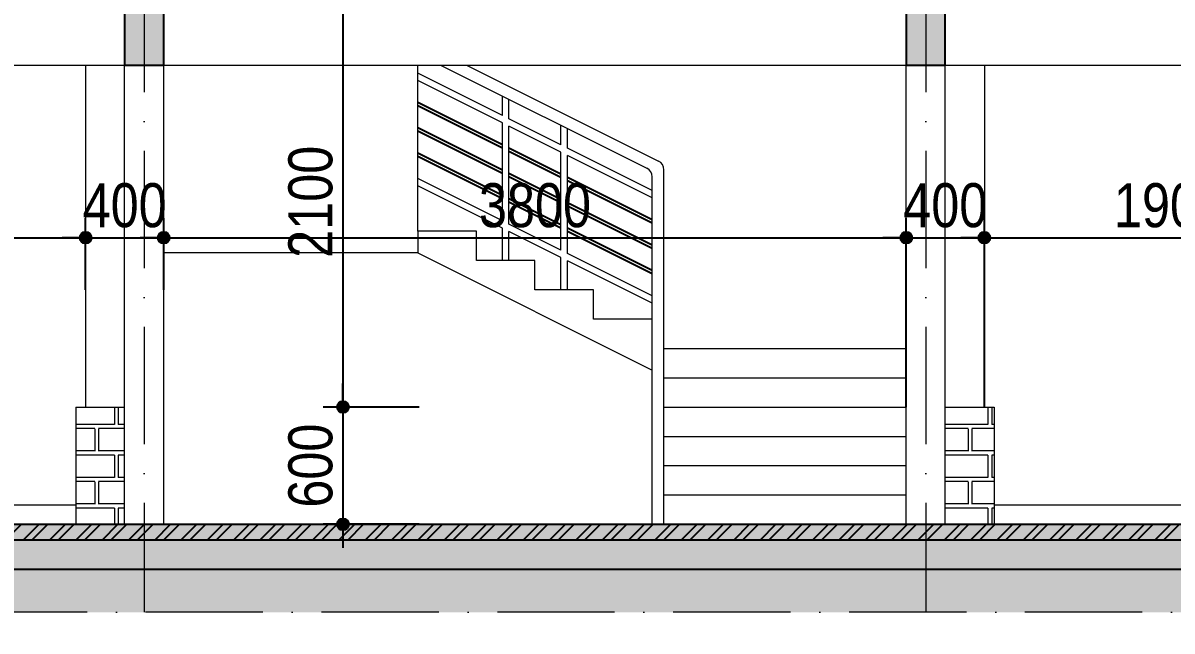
# Model space of a CAD drawing. Extents: x -1107188 to -523840, y 39692 to 514392.
# Drawn here: x -1069598 to -1063718, y 350570 to 353681 of the extents above; entities that cross this region are included whole.
import ezdxf

# ---------------------------------------------------------------- set-up
doc = ezdxf.new("R2010")
doc.units = 0
doc.linetypes.add('ACAD_ISO10W100', pattern=[18, 12, -3, 0, -3])
doc.layers.get('DEFPOINTS').update_dxf_attribs({"linetype": 'CONTINUOUS'})
for name, color, linetype in [('009', 251, 'CONTINUOUS'), ('04', 4, 'CONTINUOUS'), ('DIM', 1, 'CONTINUOUS'), ('HACTH', 8, 'CONTINUOUS'), ('TUONG', 131, 'CONTINUOUS')]:
    doc.layers.add(name, color=color, linetype=linetype)
for name, color, linetype, lineweight in [('HACHT', 8, 'CONTINUOUS', 5), ('NET-THAY', 2, 'CONTINUOUS', 13), ('TRUC', 24, 'CONTINUOUS', 0)]:
    doc.layers.add(name, color=color, linetype=linetype, lineweight=lineweight)
doc.styles.add('HEL-CONDENSE', font='')
doc.styles.get('HEL-CONDENSE').set_extended_font_data('VNI-Helve-Condense')
doc.dimstyles.new('D100', dxfattribs={"dimtxt": 225, "dimasz": 1.2, "dimexe": 100, "dimexo": 0, "dimgap": 50, "dimtad": 1, "dimdec": 0, "dimzin": 13, "dimdsep": 46, "dimtxsty": 'HEL-CONDENSE', "dimblk": 'D50', "dimcen": 0, "dimclrd": 1, "dimclre": 1, "dimclrt": 7, "dimadec": 0, "dimazin": 0, "dimtfac": 1, "dimtdec": 0, "dimtmove": 0, "dimatfit": 3, "dimldrblk": 'D50', "dimfxl": 1, "dimtolj": 1, "dimtzin": 13, "dimarcsym": 0})
pattern_1 = [(50, (-2383834.07, 165885.91), (182.184669, -15.939086), [19.05, -209.55]), (355, (-2383834.07, 165885.91), (-35.242826, 191.056643), [15.24, -167.64]), (100.451, (-2383818.89, 165884.58), (146.942502, 175.116688), [16.19, -178.09]), (46.1842, (-2383834.07, 165936.71), (271.07904, -42.042328), [28.575, -314.325]), (96.6356, (-2383811.48, 165933.2), (237.404234, 247.425556), [24.285, -267.135]), (351.184, (-2383834.07, 165936.7), (237.404606, 247.42512), [22.86, -251.46]), (21, (-2383808.67, 165924.01), (151.61488, -102.265519), [19.05, -209.55]), (326, (-2383808.67, 165924.01), (61.802028, 184.187966), [15.24, -167.64]), (71.4514, (-2383796.04, 165915.49), (213.41649, 81.922858), [16.19, -178.09]), (37.5, (-2383834.07, 165885.91), (3.0886033, 84.555039), [0, -165.608, 0, -170.18, 0, -168.275]), (7.5, (-2383834.07, 165885.91), (66.8196625, 100.180575), [0, -97.028, 0, -161.798, 0, -64.135]), (327.5, (-2383890.71, 165885.91), (135.590595, -5.728744), [0, -63.5, 0, -198.12, 0, -262.89]), (317.5, (-2383916.11, 165885.91), (148.129181, 25.426491), [0, -82.55, 0, -131.572, 0, -186.69])]
pattern_2 = [(37.5, (-2383834.07, 165885.91), (-3.2000626, 97.8826475), [0, -77.216, 0, -86.36, 0, -82.55]), (7.5, (-2383834.07, 165885.91), (89.904657, 143.36502), [0, -41.656, 0, -69.596, 0, -26.67]), (327.5, (-2383896.55, 165885.91), (158.198474, 0.287437), [0, -25.4, 0, -91.44, 0, -119.38]), (317.5, (-2383896.55, 165885.91), (152.71129, 44.585865), [0, -12.7, 0, -59.944, 0, -68.58])]
pattern_3 = [(45, (-2383834.07, 165885.91), (-67.351921, 67.351921), []), (45, (-2383789.17, 165885.91), (-67.351921, 67.351921), [])]
pattern_4 = [(180, (-2383834.07, 165585.9), (-3e-14, -270.968), [387.35, -19.05]), (180, (-2383834.07, 165471.6), (-3e-14, -270.968), [387.35, -19.05]), (180, (-2383935.67, 165450.43), (-3e-14, -270.968), [184.15, -19.05]), (180, (-2383935.67, 165336.13), (-3e-14, -270.968), [184.15, -19.05]), (270, (-2383834.07, 165585.9), (406.4, -7e-14), [114.3, -156.6672]), (270, (-2383815, 165585.9), (406.4, -7e-14), [114.3, -156.6672]), (270, (-2383935.67, 165450.43), (203.2, -4e-14), [114.3, -156.6672]), (270, (-2383916.62, 165450.43), (203.2, -4e-14), [114.3, -156.6672])]

# ---------------------------------------------------------------- blocks, each defined once
blk = doc.blocks.new('D50')
at = {"layer": 'DIM'}
blk.add_hatch(color=256, dxfattribs=at).paths.add_polyline_path([(25, 0, 1), (-25, 0, 1)])
blk.add_line((25, 0), (100, 0), dxfattribs=at)
blk.add_circle((0, 0), 25, dxfattribs=at)
blk = doc.blocks.new('*D1201')
at = {"layer": 'DEFPOINTS', "color": 0, "linetype": 'Continuous', "transparency": 16777216}
for p in [(-1067576.9, 353816.2), (-1067961.2, 351716.2), (-1067571.2, 351716.2)]:
    blk.add_point(p, dxfattribs=at)
at = {"layer": 'DIM', "color": 1, "linetype": 'Continuous', "lineweight": -2, "transparency": 16777216}
for p, q in [((-1067576.9, 353816.2), (-1068061.2, 353816.2)), ((-1067961.2, 353815), (-1067961.2, 351717.4)), ((-1067571.2, 351716.2), (-1068061.2, 351716.2))]:
    blk.add_line(p, q, dxfattribs=at)
at = {"layer": 'DIM', "color": 1, "linetype": 'Continuous', "lineweight": -2, "transparency": 16777216, "xscale": 1.199999999999999, "yscale": 1.199999999999999, "zscale": 1.199999999999999}
for p, rotation in [((-1067961.2, 353816.2), 90), ((-1067961.2, 351716.2), 270)]:
    blk.add_blockref('D50', p, dxfattribs=dict(at, rotation=rotation))
at = {"layer": 'DIM', "color": 7, "linetype": 'Continuous', "transparency": 16777216, "insert": (-1068126.1, 352766.2), "char_height": 225, "attachment_point": 5, "rotation": 90, "style": 'HEL-CONDENSE'}
blk.add_mtext('\\A1;2100', dxfattribs=at)
blk = doc.blocks.new('*D1202')
at = {"layer": 'DEFPOINTS', "color": 0, "linetype": 'Continuous', "transparency": 16777216}
for p in [(-1067571.2, 351716.2), (-1067961.2, 351116.2), (-1067571.2, 351116.2)]:
    blk.add_point(p, dxfattribs=at)
at = {"layer": 'DIM', "color": 1, "linetype": 'Continuous', "lineweight": -2, "transparency": 16777216}
for p, q in [((-1067571.2, 351716.2), (-1068061.2, 351716.2)), ((-1067961.2, 351715), (-1067961.2, 351117.4)), ((-1067571.2, 351116.2), (-1068061.2, 351116.2))]:
    blk.add_line(p, q, dxfattribs=at)
at = {"layer": 'DIM', "color": 1, "linetype": 'Continuous', "lineweight": -2, "transparency": 16777216, "xscale": 1.199999999999999, "yscale": 1.199999999999999, "zscale": 1.199999999999999}
for p, rotation in [((-1067961.2, 351716.2), 90), ((-1067961.2, 351116.2), 270)]:
    blk.add_blockref('D50', p, dxfattribs=dict(at, rotation=rotation))
at = {"layer": 'DIM', "color": 7, "linetype": 'Continuous', "transparency": 16777216, "insert": (-1068126.1, 351416.2), "char_height": 225, "attachment_point": 5, "rotation": 90, "style": 'HEL-CONDENSE'}
blk.add_mtext('\\A1;600', dxfattribs=at)
blk = doc.blocks.new('*D1270')
at = {"layer": 'DEFPOINTS', "color": 0, "linetype": 'Continuous', "transparency": 16777216}
for p in [(-1062828, 350737.3), (-1064628, 350251.3), (-1062828, 349865.3)]:
    blk.add_point(p, dxfattribs=at)
at = {"layer": 'DIM', "color": 1, "linetype": 'Continuous', "lineweight": -2, "transparency": 16777216}
for p, q in [((-1062828, 350737.3), (-1062828, 349765.3)), ((-1064628, 350251.3), (-1064628, 349765.3)), ((-1064626.8, 349865.3), (-1062829.2, 349865.3))]:
    blk.add_line(p, q, dxfattribs=at)
at = {"layer": 'DIM', "color": 1, "linetype": 'Continuous', "lineweight": -2, "transparency": 16777216, "xscale": 1.199999999999999, "yscale": 1.199999999999999, "zscale": 1.199999999999999, "rotation": 180}
blk.add_blockref('D50', (-1064628, 349865.3), dxfattribs=at)
at = {"layer": 'DIM', "color": 1, "linetype": 'Continuous', "lineweight": -2, "transparency": 16777216, "xscale": 1.199999999999999, "yscale": 1.199999999999999, "zscale": 1.199999999999999}
blk.add_blockref('D50', (-1062828, 349865.3), dxfattribs=at)
at = {"layer": 'DIM', "color": 7, "linetype": 'Continuous', "transparency": 16777216, "insert": (-1063728, 350030.2), "char_height": 225, "attachment_point": 5, "style": 'HEL-CONDENSE'}
blk.add_mtext('\\A1;1800', dxfattribs=at)
blk = doc.blocks.new('*D1289')
at = {"layer": 'DEFPOINTS', "color": 0, "linetype": 'Continuous', "transparency": 16777216}
for p in [(-1069278, 352582.4), (-1071178, 352316.2), (-1069278, 352316.2)]:
    blk.add_point(p, dxfattribs=at)
at = {"layer": 'DIM', "color": 1, "linetype": 'Continuous', "lineweight": -2, "transparency": 16777216}
for p, q in [((-1071178, 352316.2), (-1071178, 352682.4)), ((-1069278, 352316.2), (-1069278, 352682.4)), ((-1071176.8, 352582.4), (-1069279.2, 352582.4))]:
    blk.add_line(p, q, dxfattribs=at)
at = {"layer": 'DIM', "color": 1, "linetype": 'Continuous', "lineweight": -2, "transparency": 16777216, "xscale": 1.199999999999999, "yscale": 1.199999999999999, "zscale": 1.199999999999999, "rotation": 180}
blk.add_blockref('D50', (-1071178, 352582.4), dxfattribs=at)
at = {"layer": 'DIM', "color": 1, "linetype": 'Continuous', "lineweight": -2, "transparency": 16777216, "xscale": 1.199999999999999, "yscale": 1.199999999999999, "zscale": 1.199999999999999}
blk.add_blockref('D50', (-1069278, 352582.4), dxfattribs=at)
at = {"layer": 'DIM', "color": 7, "linetype": 'Continuous', "transparency": 16777216, "insert": (-1070228, 352747.3), "char_height": 225, "attachment_point": 5, "style": 'HEL-CONDENSE'}
blk.add_mtext('\\A1;1900', dxfattribs=at)
blk = doc.blocks.new('*D1290')
at = {"layer": 'DEFPOINTS', "color": 0, "linetype": 'Continuous', "transparency": 16777216}
for p in [(-1068878, 352582.4), (-1069278, 352316.2), (-1068878, 352316.2)]:
    blk.add_point(p, dxfattribs=at)
at = {"layer": 'DIM', "color": 1, "linetype": 'Continuous', "lineweight": -2, "transparency": 16777216}
for p, q in [((-1069278, 352316.2), (-1069278, 352682.4)), ((-1068878, 352316.2), (-1068878, 352682.4)), ((-1069276.8, 352582.4), (-1068879.2, 352582.4))]:
    blk.add_line(p, q, dxfattribs=at)
at = {"layer": 'DIM', "color": 1, "linetype": 'Continuous', "lineweight": -2, "transparency": 16777216, "xscale": 1.199999999999999, "yscale": 1.199999999999999, "zscale": 1.199999999999999, "rotation": 180}
blk.add_blockref('D50', (-1069278, 352582.4), dxfattribs=at)
at = {"layer": 'DIM', "color": 1, "linetype": 'Continuous', "lineweight": -2, "transparency": 16777216, "xscale": 1.199999999999999, "yscale": 1.199999999999999, "zscale": 1.199999999999999}
blk.add_blockref('D50', (-1068878, 352582.4), dxfattribs=at)
at = {"layer": 'DIM', "color": 7, "linetype": 'Continuous', "transparency": 16777216, "insert": (-1069078, 352747.3), "char_height": 225, "attachment_point": 5, "style": 'HEL-CONDENSE'}
blk.add_mtext('\\A1;400', dxfattribs=at)
blk = doc.blocks.new('*D1291')
at = {"layer": 'DEFPOINTS', "color": 0, "linetype": 'Continuous', "transparency": 16777216}
for p in [(-1065078, 352582.4), (-1068878, 352316.2), (-1065078, 351716.2)]:
    blk.add_point(p, dxfattribs=at)
at = {"layer": 'DIM', "color": 1, "linetype": 'Continuous', "lineweight": -2, "transparency": 16777216}
for p, q in [((-1068878, 352316.2), (-1068878, 352682.4)), ((-1065078, 351716.2), (-1065078, 352682.4)), ((-1068876.8, 352582.4), (-1065079.2, 352582.4))]:
    blk.add_line(p, q, dxfattribs=at)
at = {"layer": 'DIM', "color": 1, "linetype": 'Continuous', "lineweight": -2, "transparency": 16777216, "xscale": 1.199999999999999, "yscale": 1.199999999999999, "zscale": 1.199999999999999, "rotation": 180}
blk.add_blockref('D50', (-1068878, 352582.4), dxfattribs=at)
at = {"layer": 'DIM', "color": 1, "linetype": 'Continuous', "lineweight": -2, "transparency": 16777216, "xscale": 1.199999999999999, "yscale": 1.199999999999999, "zscale": 1.199999999999999}
blk.add_blockref('D50', (-1065078, 352582.4), dxfattribs=at)
at = {"layer": 'DIM', "color": 7, "linetype": 'Continuous', "transparency": 16777216, "insert": (-1066978, 352747.3), "char_height": 225, "attachment_point": 5, "style": 'HEL-CONDENSE'}
blk.add_mtext('\\A1;3800', dxfattribs=at)
blk = doc.blocks.new('*D1292')
at = {"layer": 'DEFPOINTS', "color": 0, "linetype": 'Continuous', "transparency": 16777216}
for p in [(-1064678, 352582.4), (-1065078, 351716.2), (-1064678, 351716.2)]:
    blk.add_point(p, dxfattribs=at)
at = {"layer": 'DIM', "color": 1, "linetype": 'Continuous', "lineweight": -2, "transparency": 16777216}
for p, q in [((-1065078, 351716.2), (-1065078, 352682.4)), ((-1064678, 351716.2), (-1064678, 352682.4)), ((-1065076.8, 352582.4), (-1064679.2, 352582.4))]:
    blk.add_line(p, q, dxfattribs=at)
at = {"layer": 'DIM', "color": 1, "linetype": 'Continuous', "lineweight": -2, "transparency": 16777216, "xscale": 1.199999999999999, "yscale": 1.199999999999999, "zscale": 1.199999999999999, "rotation": 180}
blk.add_blockref('D50', (-1065078, 352582.4), dxfattribs=at)
at = {"layer": 'DIM', "color": 1, "linetype": 'Continuous', "lineweight": -2, "transparency": 16777216, "xscale": 1.199999999999999, "yscale": 1.199999999999999, "zscale": 1.199999999999999}
blk.add_blockref('D50', (-1064678, 352582.4), dxfattribs=at)
at = {"layer": 'DIM', "color": 7, "linetype": 'Continuous', "transparency": 16777216, "insert": (-1064878, 352747.3), "char_height": 225, "attachment_point": 5, "style": 'HEL-CONDENSE'}
blk.add_mtext('\\A1;400', dxfattribs=at)
blk = doc.blocks.new('*D1293')
at = {"layer": 'DEFPOINTS', "color": 0, "linetype": 'Continuous', "transparency": 16777216}
for p in [(-1062778, 352582.4), (-1064678, 351716.2), (-1062778, 351716.2)]:
    blk.add_point(p, dxfattribs=at)
at = {"layer": 'DIM', "color": 1, "linetype": 'Continuous', "lineweight": -2, "transparency": 16777216}
for p, q in [((-1064678, 351716.2), (-1064678, 352682.4)), ((-1062778, 351716.2), (-1062778, 352682.4)), ((-1064676.8, 352582.4), (-1062779.2, 352582.4))]:
    blk.add_line(p, q, dxfattribs=at)
at = {"layer": 'DIM', "color": 1, "linetype": 'Continuous', "lineweight": -2, "transparency": 16777216, "xscale": 1.199999999999999, "yscale": 1.199999999999999, "zscale": 1.199999999999999, "rotation": 180}
blk.add_blockref('D50', (-1064678, 352582.4), dxfattribs=at)
at = {"layer": 'DIM', "color": 1, "linetype": 'Continuous', "lineweight": -2, "transparency": 16777216, "xscale": 1.199999999999999, "yscale": 1.199999999999999, "zscale": 1.199999999999999}
blk.add_blockref('D50', (-1062778, 352582.4), dxfattribs=at)
at = {"layer": 'DIM', "color": 7, "linetype": 'Continuous', "transparency": 16777216, "insert": (-1063728, 352747.3), "char_height": 225, "attachment_point": 5, "style": 'HEL-CONDENSE'}
blk.add_mtext('\\A1;1900', dxfattribs=at)

msp = doc.modelspace()

# ---------------------------------------------------------------- hatches: boundary and pattern name
at = {"layer": '009'}
h = msp.add_hatch(dxfattribs=at)
h.set_pattern_fill('ANSI32', color=256, scale=10, style=0)
h.set_pattern_definition(pattern_3)
h.paths.add_polyline_path([(-1064978.048, 351036.155), (-1064978.048, 351116.155), (-1068978.048, 351116.155), (-1068978.048, 351036.155)])
h.paths.add_polyline_path([(-1064978.048, 351116.155), (-1064978.048, 351036.155), (-1062478.048, 351036.155), (-1062478.048, 351116.155)])
h.paths.add_polyline_path([(-1063228.795, 350900.805), (-1063228.795, 351431.505), (-1062886.495, 351431.505), (-1062886.495, 350900.805)], flags=9)
h = msp.add_hatch(dxfattribs=at)
h.set_pattern_fill('ANSI32', color=256, scale=10, style=0)
h.set_pattern_definition(pattern_3)
h.paths.add_polyline_path([(-1071478.048, 351116.155), (-1071478.048, 351036.155), (-1068978.048, 351036.155), (-1068978.048, 351116.155)])
h = msp.add_hatch(dxfattribs=at)
h.set_pattern_fill('AR-HBONE', color=256, style=0)
h.set_pattern_definition([(45, (-2383834.07, 165885.91), (1e-14, 143.684098), [304.8, -101.6]), (135, (-2383762.23, 165957.76), (1e-14, 143.684098), [304.8, -101.6])])
h.paths.add_polyline_path([(-1085078.048, 350666.155), (-1085078.048, 350886.155), (-1085763.032, 350886.155), (-1085763.032, 350666.155)])
h.paths.add_polyline_path([(-1049378.048, 350666.155), (-1049378.048, 350886.155), (-1084578.048, 350886.155), (-1084578.048, 350666.155)])
h.paths.add_polyline_path([(-1048878.048, 350886.155), (-1048878.048, 350666.155), (-1048568.312, 350666.155), (-1048568.312, 350886.155)])
at = {"layer": '04'}
h = msp.add_hatch(dxfattribs=at)
h.set_pattern_fill('AR-CONC', color=256, style=0)
h.set_pattern_definition(pattern_1)
h.paths.add_polyline_path([(-1064978.048, 351116.155), (-1068978.048, 351116.155), (-1068978.048, 351036.155), (-1064978.048, 351036.155)])
h.paths.add_polyline_path([(-1062478.048, 351116.155), (-1064978.048, 351116.155), (-1064978.048, 351036.155), (-1062478.048, 351036.155)])
h.paths.add_polyline_path([(-1060867.634, 351116.155), (-1062478.048, 351116.155), (-1062478.048, 351036.155), (-1060867.634, 351036.155)])
h.paths.add_polyline_path([(-1056478.048, 351116.155), (-1059478.048, 351116.155), (-1059478.048, 351036.155), (-1056478.048, 351036.155)])
h.paths.add_polyline_path([(-1063228.795, 350900.805), (-1063228.795, 351431.505), (-1062886.495, 351431.505), (-1062886.495, 350900.805)], flags=9)
h = msp.add_hatch(dxfattribs=at)
h.set_pattern_fill('AR-SAND', color=256, scale=2, style=0)
h.set_pattern_definition(pattern_2)
h.paths.add_polyline_path([(-1068978.048, 351036.155), (-1068978.048, 350886.155), (-1064978.048, 350886.155), (-1064978.048, 351036.155)])
h.paths.add_polyline_path([(-1064978.048, 351036.155), (-1064978.048, 350886.155), (-1062478.048, 350886.155), (-1062478.048, 351036.155)])
h.paths.add_polyline_path([(-1060867.634, 350886.155), (-1060867.634, 351036.155), (-1062478.048, 351036.155), (-1062478.048, 350886.155)])
h.paths.add_polyline_path([(-1060867.634, 351036.155), (-1060867.634, 350886.155), (-1059478.048, 350886.155), (-1059478.048, 351036.155)])
h.paths.add_polyline_path([(-1063228.795, 350900.805), (-1063228.795, 351431.505), (-1062886.495, 351431.505), (-1062886.495, 350900.805)], flags=9)
h = msp.add_hatch(dxfattribs=at)
h.set_pattern_fill('AR-CONC', color=256, style=0)
h.set_pattern_definition(pattern_1)
h.paths.add_polyline_path([(-1074478.048, 351116.155), (-1077478.048, 351116.155), (-1077478.048, 351036.155), (-1074478.048, 351036.155)])
h.paths.add_polyline_path([(-1072949.743, 351116.155), (-1074478.048, 351116.155), (-1074478.048, 351036.155), (-1072949.743, 351036.155)])
h.paths.add_polyline_path([(-1071478.048, 351116.155), (-1072949.743, 351116.155), (-1072949.743, 351036.155), (-1071478.048, 351036.155)])
h.paths.add_polyline_path([(-1068978.048, 351116.155), (-1071478.048, 351116.155), (-1071478.048, 351036.155), (-1068978.048, 351036.155)])
h = msp.add_hatch(dxfattribs=at)
h.set_pattern_fill('AR-SAND', color=256, scale=2, style=0)
h.set_pattern_definition(pattern_2)
h.paths.add_polyline_path([(-1074478.048, 350886.155), (-1074478.048, 351036.155), (-1077478.048, 351036.155), (-1077478.048, 350886.155)])
h.paths.add_polyline_path([(-1072949.743, 350886.155), (-1072949.743, 351036.155), (-1074478.048, 351036.155), (-1074478.048, 350886.155)])
h.paths.add_polyline_path([(-1072949.743, 351036.155), (-1072949.743, 350886.155), (-1071478.048, 350886.155), (-1071478.048, 351036.155)])
h.paths.add_polyline_path([(-1068978.048, 350886.155), (-1068978.048, 351036.155), (-1071478.048, 351036.155), (-1071478.048, 350886.155)])
at = {"layer": 'HACHT'}
h = msp.add_hatch(dxfattribs=at)
h.set_pattern_fill('AR-BRELM', color=256, scale=2, angle=180, style=0)
h.set_pattern_definition(pattern_4)
h.paths.add_polyline_path([(-1069328.048, 351716.155), (-1069328.048, 351116.155), (-1069078.048, 351116.155), (-1069078.048, 351716.155)])
h = msp.add_hatch(dxfattribs=at)
h.set_pattern_fill('AR-BRELM', color=256, scale=2, angle=180, style=0)
h.set_pattern_definition(pattern_4)
h.paths.add_polyline_path([(-1064628.048, 351116.155), (-1064628.048, 351716.155), (-1064878.048, 351716.155), (-1064878.048, 351116.155)])

# ---------------------------------------------------------------- linework, layer by layer
at = {"layer": '04'}
for p, q in [((-1083378.048, 351116.155), (-1050478.048, 351116.155)), ((-1083378.048, 351036.155), (-1050578.048, 351036.155))]:
    msp.add_line(p, q, dxfattribs=at)
at = {"layer": 'HACTH'}
for points in [[(-1067145.048, 353058.251), (-1067578.048, 353274.751)], [(-1067145.048, 353040.363), (-1067578.048, 353256.863)], [(-1067145.048, 352928.559), (-1067578.048, 353145.059)], [(-1067145.048, 352910.671), (-1067578.048, 353127.171)], [(-1066845.048, 352908.251), (-1067111.048, 353041.251)], [(-1067145.048, 352798.867), (-1067578.048, 353015.367)], [(-1067145.048, 352780.979), (-1067578.048, 352997.479)], [(-1066845.048, 352890.363), (-1067111.048, 353023.363)], [(-1066845.048, 352778.559), (-1067111.048, 352911.559)], [(-1066845.048, 352760.671), (-1067111.048, 352893.671)], [(-1066378.048, 352674.751), (-1066811.048, 352891.251)], [(-1066378.048, 352656.863), (-1066811.048, 352873.363)], [(-1066845.048, 352648.867), (-1067111.048, 352781.867)], [(-1066845.048, 352630.979), (-1067111.048, 352763.979)], [(-1066378.048, 352545.059), (-1066811.048, 352761.559)], [(-1066378.048, 352527.171), (-1066811.048, 352743.671)], [(-1066378.048, 352415.367), (-1066811.048, 352631.867)], [(-1066378.048, 352397.479), (-1066811.048, 352613.979)]]:
    msp.add_lwpolyline(points, dxfattribs=at)
at = {"layer": 'NET-THAY'}
for p, q in [((-1069078.048, 351116.155), (-1069078.048, 353466.155)), ((-1068878.048, 351116.155), (-1068878.048, 353466.155)), ((-1067462.212, 353466.155), (-1066405.687, 352937.892)), ((-1067328.048, 353466.155), (-1066345.687, 352974.975)), ((-1065078.048, 351116.155), (-1065078.048, 353466.155)), ((-1064878.048, 351116.155), (-1064878.048, 353466.155)), ((-1067145.048, 353208.068), (-1067145.048, 353307.573)), ((-1067111.048, 353191.068), (-1067111.048, 353290.573)), ((-1067145.048, 352669.175), (-1067145.048, 353170.055)), ((-1067111.048, 352652.175), (-1067111.048, 353153.055)), ((-1066845.048, 353058.068), (-1066845.048, 353157.573)), ((-1066811.048, 353041.068), (-1066811.048, 353140.573)), ((-1066845.048, 352519.175), (-1066845.048, 353020.055)), ((-1066811.048, 352502.175), (-1066811.048, 353003.055)), ((-1066318.048, 351116.155), (-1066318.048, 352930.253)), ((-1066378.048, 351116.155), (-1066378.048, 352893.171)), ((-1067145.048, 352466.155), (-1067145.048, 352631.162)), ((-1067578.048, 352616.155), (-1067578.048, 352504.351)), ((-1067111.048, 352466.155), (-1067111.048, 352614.162)), ((-1067578.048, 352504.351), (-1068878.048, 352504.351)), ((-1067578.048, 352504.351), (-1066378.048, 351904.351)), ((-1066845.048, 352316.155), (-1066845.048, 352481.162)), ((-1066811.048, 352316.155), (-1066811.048, 352464.162)), ((-1066318.048, 352016.155), (-1065078.048, 352016.155)), ((-1066318.048, 351866.155), (-1065078.048, 351866.155)), ((-1066318.048, 351716.155), (-1065078.048, 351716.155)), ((-1066318.048, 351566.155), (-1065078.048, 351566.155)), ((-1066318.048, 351416.155), (-1065078.048, 351416.155)), ((-1066318.048, 351266.155), (-1065078.048, 351266.155)), ((-1071128.048, 351216.155), (-1069328.048, 351216.155)), ((-1064628.048, 351216.155), (-1062828.048, 351216.155))]:
    msp.add_line(p, q, dxfattribs=at)
for points in [[(-1083378.048, 353466.155), (-1050378.048, 353466.155)], [(-1069278.048, 353466.155), (-1069278.048, 351716.155)], [(-1066378.048, 352016.155), (-1066378.048, 352166.155), (-1066678.048, 352166.155), (-1066678.048, 352316.155), (-1066978.048, 352316.155), (-1066978.048, 352466.155), (-1067278.048, 352466.155), (-1067278.048, 352616.155), (-1067578.048, 352616.155), (-1067578.048, 353466.155)], [(-1064678.048, 353466.155), (-1064678.048, 351716.155)], [(-1067145.048, 353208.068), (-1067578.048, 353424.568)], [(-1067145.048, 353170.055), (-1067578.048, 353386.555)], [(-1066845.048, 353058.068), (-1067111.048, 353191.068)], [(-1066845.048, 353020.055), (-1067111.048, 353153.055)], [(-1066378.048, 352824.568), (-1066811.048, 353041.068)], [(-1066378.048, 352786.555), (-1066811.048, 353003.055)], [(-1067145.048, 352669.175), (-1067578.048, 352885.675)], [(-1067145.048, 352631.162), (-1067578.048, 352847.662)], [(-1066845.048, 352519.175), (-1067111.048, 352652.175)], [(-1066845.048, 352481.162), (-1067111.048, 352614.162)], [(-1066378.048, 352285.675), (-1066811.048, 352502.175)], [(-1066378.048, 352247.662), (-1066811.048, 352464.162)], [(-1069328.048, 351716.155), (-1069328.048, 351116.155)], [(-1069328.048, 351716.155), (-1069078.048, 351716.155)], [(-1064878.048, 351716.155), (-1064628.048, 351716.155)], [(-1064628.048, 351716.155), (-1064628.048, 351116.155)], [(-1068878.048, 351116.155), (-1065078.048, 351116.155)], [(-1050378.048, 351116.155), (-1064978.048, 351116.155)]]:
    msp.add_lwpolyline(points, dxfattribs=at)
for centre in [(-1066368.048, 352930.253), (-1066428.048, 352893.171)]:
    msp.add_arc(centre, 50, 0, 63.4349488, dxfattribs=at)
at = {"layer": 'TRUC', "linetype": 'ACAD_ISO10W100', "ltscale": 50}
msp.add_lwpolyline([(-1085763.032, 364727.721), (-1048568.312, 364727.721), (-1048568.312, 350666.155), (-1085763.032, 350666.155)], close=True, dxfattribs=at)
for points in [[(-1068978.048, 364727.721), (-1068978.048, 350666.155)], [(-1068978.048, 364727.721), (-1068978.048, 350666.155)], [(-1064978.048, 364727.721), (-1064978.048, 350666.155)], [(-1085763.032, 351116.155), (-1048568.312, 351116.155)]]:
    msp.add_lwpolyline(points, dxfattribs=at)
at = {"layer": 'TUONG', "color": 4}
for p, q in [((-1069078.048, 353666.155), (-1069078.048, 353466.155)), ((-1065078.048, 353666.155), (-1065078.048, 353466.155))]:
    msp.add_line(p, q, dxfattribs=at)
for points in [[(-1068878.048, 353816.155), (-1069078.048, 353816.155), (-1069078.048, 353466.155), (-1068878.048, 353466.155)], [(-1064878.048, 353816.155), (-1065078.048, 353816.155), (-1065078.048, 353466.155), (-1064878.048, 353466.155)]]:
    msp.add_lwpolyline(points, close=True, dxfattribs=at)
msp.add_lwpolyline([(-1084578.048, 350886.155), (-1049378.048, 350886.155)], dxfattribs=at)
at = {"layer": 'TUONG'}
for points in [[(-1068878.048, 353466.155), (-1069078.048, 353466.155), (-1068878.048, 353816.155), (-1069078.048, 353816.155)], [(-1064878.048, 353466.155), (-1065078.048, 353466.155), (-1064878.048, 353816.155), (-1065078.048, 353816.155)]]:
    msp.add_trace(points, dxfattribs=at)

# ---------------------------------------------------------------- dimensions: what is measured, and where the dimension line sits
at = {"layer": 'DIM', "linetype": 'Continuous'}
for base, p1, p2, picture, middle in [((-1067961.164, 351716.155), (-1067576.853, 353816.155), (-1067571.165, 351716.155), '*D1201', (-1068126.064, 352766.155)), ((-1067961.164, 351116.155), (-1067571.165, 351716.155), (-1067571.165, 351116.155), '*D1202', (-1068126.064, 351416.155))]:
    dim = msp.add_linear_dim(base=base, p1=p1, p2=p2, angle=90, dimstyle='D100', override={"dimtmove": 1}, dxfattribs=at)
    dim.commit()
    dim.dimension.update_dxf_attribs({"geometry": picture, "text_midpoint": middle})
for base, p1, p2, picture, middle in [((-1069278.048, 352582.423), (-1071178.048, 352316.155), (-1069278.048, 352316.155), '*D1289', (-1070228.048, 352747.323)), ((-1065078.048, 352582.423), (-1068878.048, 352316.155), (-1065078.048, 351716.155), '*D1291', (-1066978.048, 352747.323)), ((-1062778.048, 352582.423), (-1064678.048, 351716.155), (-1062778.048, 351716.155), '*D1293', (-1063728.048, 352747.323)), ((-1062828.048, 349865.349), (-1064628.048, 350251.301), (-1062828.048, 350737.253), '*D1270', (-1063728.048, 350030.249))]:
    dim = msp.add_linear_dim(base=base, p1=p1, p2=p2, dimstyle='D100', override={"dimtmove": 1}, dxfattribs=at)
    dim.commit()
    dim.dimension.update_dxf_attribs({"geometry": picture, "text_midpoint": middle})
for base, p1, p2, picture, middle in [((-1068878.048, 352582.423), (-1069278.048, 352316.155), (-1068878.048, 352316.155), '*D1290', (-1069078.048, 352582.423)), ((-1064678.048, 352582.423), (-1065078.048, 351716.155), (-1064678.048, 351716.155), '*D1292', (-1064878.048, 352582.423))]:
    dim = msp.add_linear_dim(base=base, p1=p1, p2=p2, dimstyle='D100', override={"dimtmove": 1}, dxfattribs=at)
    dim.commit()
    dim.dimension.update_dxf_attribs({"geometry": picture, "text_midpoint": middle, "dimtype": 160})

doc.saveas('drawing.dxf')
